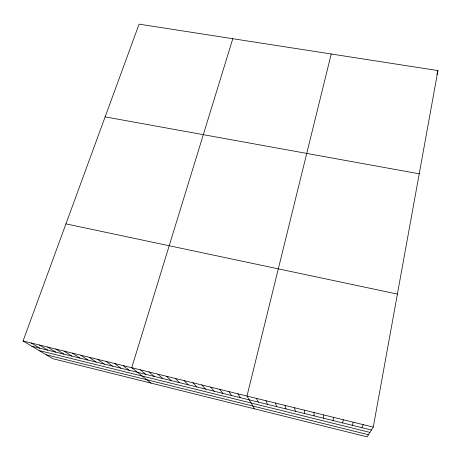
<?xml version="1.0" encoding="UTF-8"?>
<svg xmlns="http://www.w3.org/2000/svg" width="461" height="461" viewBox="0 0 461 461"><rect width="100%" height="100%" fill="white"/><g stroke="black" fill="none" stroke-linecap="round" stroke-linejoin="round"><path stroke-width="0.69" d="M323.536 418.202L323.743 414.94M333.026 420.547L333.551 417.355M373.266 427.117L437.95 70.579L139.095 24.151L23.05 340.996L52.859 358.698L367.129 436.849L373.266 427.117L23.05 340.996M331.223 53.995L246.981 396.062L254.495 408.844M436.855 74.624L437.95 70.579M342.558 422.898L343.405 419.775M232.799 38.707L131.725 367.722L151.024 383.108M352.141 425.261L353.31 422.213M361.764 427.635L363.262 424.656M105.137 116.869L419.222 173.809M65.946 223.879L397.405 294.072M31.884 346.246L371.433 430.021M39.162 350.567L369.929 432.401M46.284 354.791L368.472 434.723M31.187 343.001L39.796 348.193M39.364 345.007L47.742 350.158M47.575 347.029L55.723 352.123M55.821 349.058L63.739 354.1M64.108 351.092L71.789 356.088M72.429 353.138L79.874 358.082M80.784 355.195L87.993 360.087M89.18 357.258L96.147 362.098M97.611 359.332L104.336 364.121M106.082 361.418L112.565 366.149M114.593 363.51L120.822 368.189M123.139 365.613L129.12 370.235M140.351 369.843L145.826 374.355M149.012 371.975L154.233 376.43M157.72 374.113L162.681 378.516M166.461 376.262L171.158 380.607M175.243 378.423L179.681 382.711M184.066 380.596L188.238 384.82M192.929 382.774L196.83 386.94M201.837 384.964L205.468 389.072M210.781 387.165L214.14 391.21M219.77 389.372L222.847 393.36M228.8 391.591L231.601 395.521M237.87 393.821L240.388 397.687M256.414 398.385L258.356 402.119M265.893 400.713L267.536 404.389M275.419 403.058L276.761 406.665M284.99 405.409L286.027 408.947M294.608 407.778L295.34 411.247M304.272 410.152L304.692 413.557M313.987 412.543L314.097 415.874"/></g></svg>
